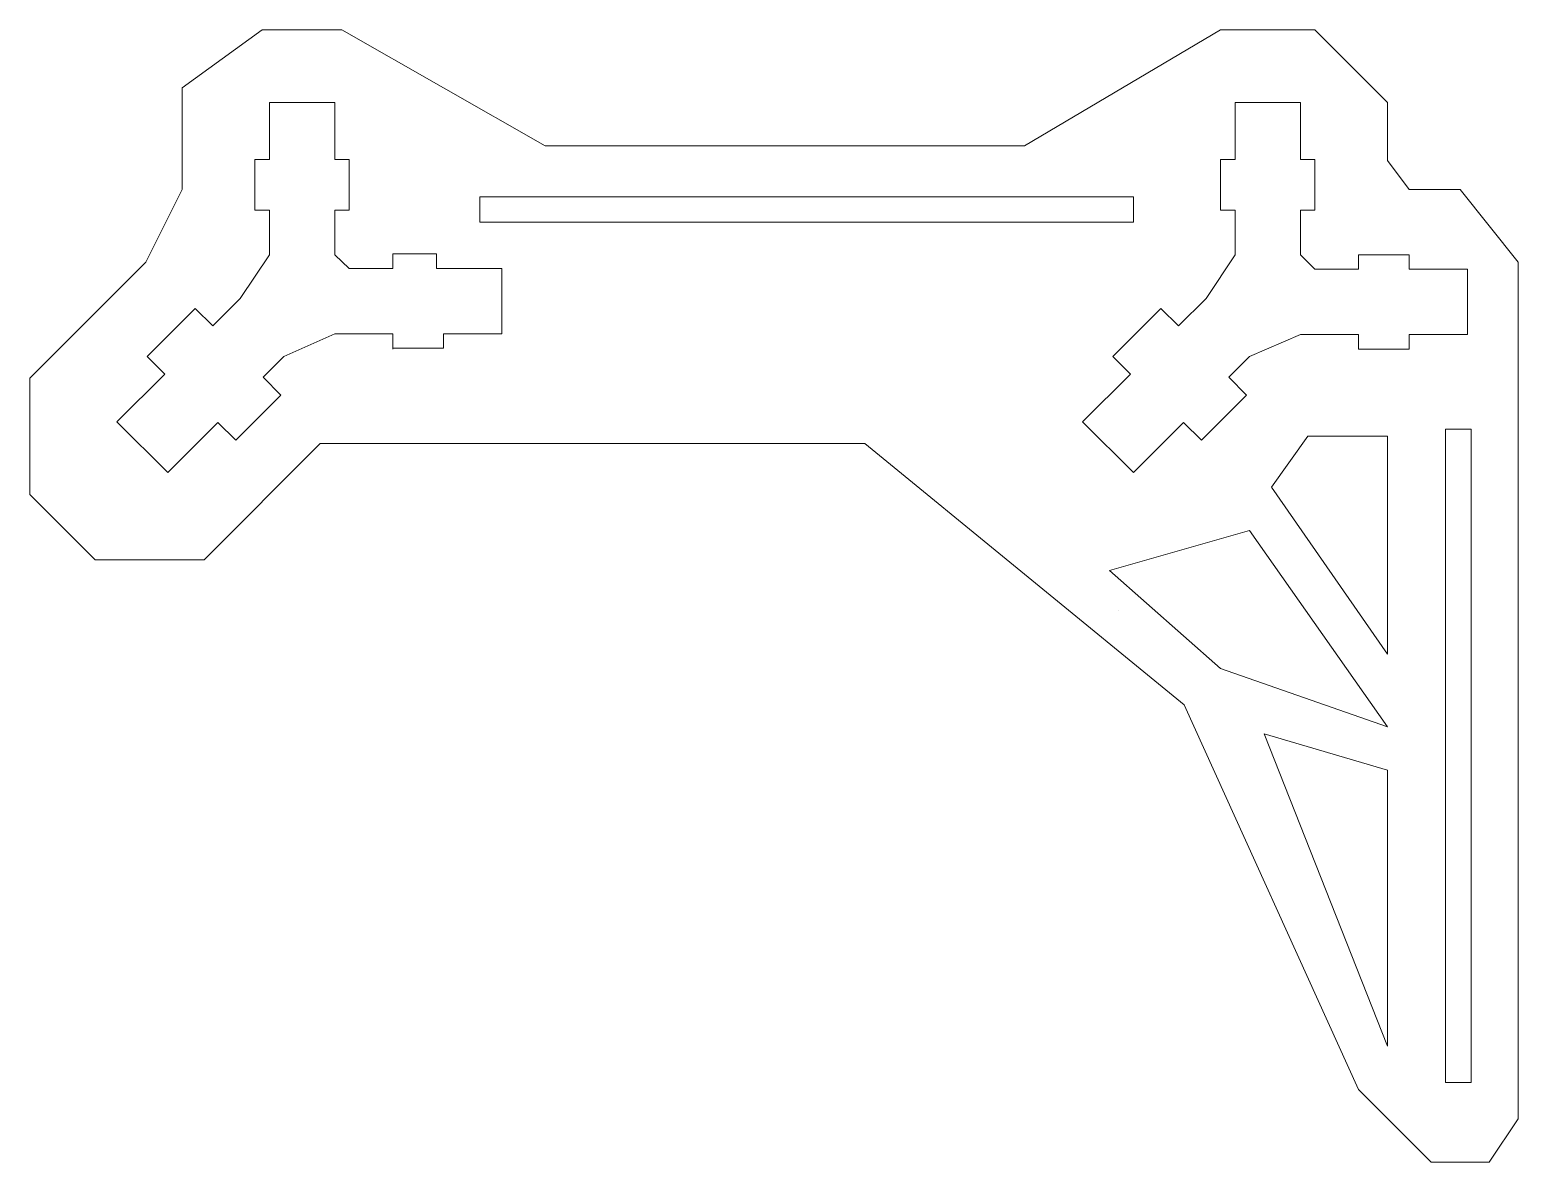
# Model space of a CAD drawing. Extents: x 500 to 705, y 384 to 540.
import ezdxf

# ---------------------------------------------------------------- set-up
doc = ezdxf.new("R2010")
doc.units = 0
doc.layers.get('0').update_dxf_attribs({"linetype": 'CONTINUOUS', "lineweight": 5, "true_color": 0xffffff})

msp = doc.modelspace()

# ---------------------------------------------------------------- linework, layer by layer
at = {"color": 3, "true_color": 0x00ff00}
for p, q in [((532, 540), (521, 532)), ((543, 540), (532, 540)), ((543, 540), (571, 524)), ((664, 540), (637, 524)), ((677, 540), (664, 540)), ((687, 530), (677, 540)), ((521, 532), (521, 518)), ((687, 522), (687, 530)), ((637, 524), (571, 524)), ((687, 522), (690, 518)), ((521, 518), (516, 508)), ((697, 518), (690, 518)), ((697, 518), (705, 508)), ((516, 508), (500, 492)), ((705, 390), (705, 508)), ((500, 492), (500, 476)), ((524, 467), (540, 483)), ((540, 483), (615, 483)), ((615, 483), (659, 447)), ((500, 476), (509, 467)), ((509, 467), (524, 467)), ((659, 447), (683, 394)), ((683, 394), (693, 384)), ((701, 384), (705, 390)), ((693, 384), (701, 384))]:
    msp.add_line(p, q, dxfattribs=at)
at = {"color": 1, "true_color": 0xff0000}
for p, q in [((542, 530), (533, 530)), ((533, 530), (533, 522.128124)), ((542, 530), (542, 522.128824)), ((675, 530), (666, 530)), ((666, 530), (666, 522.128124)), ((675, 530), (675, 522.128824)), ((530.998821, 522.12806), (530.998821, 515.12806)), ((530.998821, 522.12806), (532.998821, 522.12806)), ((542.005503, 522.12806), (544.005503, 522.12806)), ((544.005503, 522.12806), (543.998821, 515.12806)), ((663.998821, 522.12806), (663.998821, 515.12806)), ((663.998821, 522.12806), (665.998821, 522.12806)), ((675.005503, 522.12806), (677.005503, 522.12806)), ((677.005503, 522.12806), (676.998821, 515.12806)), ((532.998821, 515.12806), (530.998821, 515.12806)), ((532.998821, 515.12806), (533, 509)), ((542, 509), (541.998821, 515.12806)), ((543.998821, 515.12806), (541.998821, 515.12806)), ((665.998821, 515.12806), (663.998821, 515.12806)), ((665.998821, 515.12806), (666, 509)), ((675, 509), (674.998821, 515.12806)), ((676.998821, 515.12806), (674.998821, 515.12806)), ((533, 509), (529, 503)), ((529, 503), (533, 509)), ((543.998821, 507.12806), (542, 509)), ((549.998821, 507.12806), (549.998821, 509.12806)), ((555.998821, 509.12806), (549.998821, 509.12806)), ((550, 508.997558), (549.998821, 507.12806)), ((555.998821, 507.12806), (555.998821, 509.12806)), ((662, 503), (666, 509)), ((677, 507), (675, 509)), ((690, 509), (683, 508.997558)), ((683, 508.997558), (683, 507)), ((690, 507), (690, 509)), ((543.998821, 507.12806), (549.998821, 507.12806)), ((564.998821, 507.12806), (555.998821, 507.12806)), ((564.998821, 507.12806), (564.998821, 498.12806)), ((677, 507), (683, 507)), ((697.998821, 507), (690, 507)), ((697.998838, 507), (698, 498)), ((529, 503), (525.194063, 499.195598)), ((525.194063, 499.195598), (529, 503)), ((662, 503), (658.194063, 499.195598)), ((658.194063, 499.195598), (662, 503)), ((522.798782, 501.607423), (516.17706, 494.982905)), ((516.17706, 494.982905), (522.798782, 501.607423)), ((525.20284, 499.204378), (522.798782, 501.607423)), ((522.798782, 501.607423), (525.20284, 499.204378)), ((655.798782, 501.607423), (649.17706, 494.982905)), ((649.17706, 494.982905), (655.798782, 501.607423)), ((658.20284, 499.204378), (655.798782, 501.607423)), ((655.798782, 501.607423), (658.20284, 499.204378)), ((525.194063, 499.195598), (525.20284, 499.204378)), ((525.20284, 499.204378), (525.194063, 499.195598)), ((658.194063, 499.195598), (658.20284, 499.204378)), ((658.20284, 499.204378), (658.194063, 499.195598)), ((535, 495), (541.998821, 498.12806)), ((541.998821, 498.12806), (549.998821, 498.12806)), ((549.998821, 496.12806), (549.998821, 498.12806)), ((556.998821, 496.12806), (549.998821, 496.12806)), ((550.000344, 498), (550, 495.986862)), ((550, 495.986862), (550.000344, 498)), ((550.000344, 498), (550, 495.986862)), ((564.998821, 498.12806), (556.998821, 498.12806)), ((556.998821, 498.12806), (556.998821, 496.12806)), ((668, 495), (675, 498)), ((675, 498), (683.000344, 498)), ((683.000344, 498), (683, 495.986862)), ((683, 495.986862), (683.000344, 498)), ((683.000344, 498), (683, 495.986862)), ((698, 498), (690, 498)), ((690, 498), (690, 496)), ((516.17706, 494.982905), (518.580576, 492.580575)), ((532.128539, 492.134986), (535, 495)), ((649.17706, 494.982905), (651.580576, 492.580575)), ((651.580576, 492.580575), (649.17706, 494.982905)), ((665.128539, 492.134986), (668, 495)), ((690, 496), (683, 495.986862)), ((518.580576, 492.580575), (512, 486)), ((512, 486), (518.580576, 492.580575)), ((534.568249, 489.661559), (532.128539, 492.134986)), ((651.580576, 492.580575), (645, 486)), ((645, 486), (651.580576, 492.580575)), ((667.568249, 489.661559), (665.128539, 492.134986)), ((528.357639, 483.473951), (534.568249, 489.661559)), ((661.357639, 483.473951), (667.568249, 489.661559)), ((519, 479), (512, 486)), ((525.902574, 485.909042), (519, 479)), ((525.902574, 485.909042), (528.357639, 483.473951)), ((652, 479), (645, 486)), ((658.902574, 485.909042), (652, 479)), ((658.902574, 485.909042), (661.357639, 483.473951))]:
    msp.add_line(p, q, dxfattribs=at)
at = {"color": 4, "true_color": 0x00ffff}
for p, q in [((562, 517), (652, 517)), ((562, 513.5), (562, 517)), ((652, 517), (652, 513.5)), ((652, 513.5), (562, 513.5)), ((676, 484), (671, 477)), ((687, 484), (676, 484)), ((687, 454), (687, 484)), ((695, 395), (695, 485)), ((695, 485), (698.5, 485)), ((698.5, 485), (698.5, 395)), ((671, 477), (687, 454)), ((648.68677, 465.511673), (668, 471)), ((668, 471), (687, 444)), ((664, 452), (648.68677, 465.511673)), ((650, 460), (650, 460)), ((687, 444), (664, 452)), ((687, 400), (670, 443)), ((670, 443), (687, 438)), ((687, 438), (687, 400)), ((698.5, 395), (695, 395))]:
    msp.add_line(p, q, dxfattribs=at)

doc.saveas('drawing.dxf')
